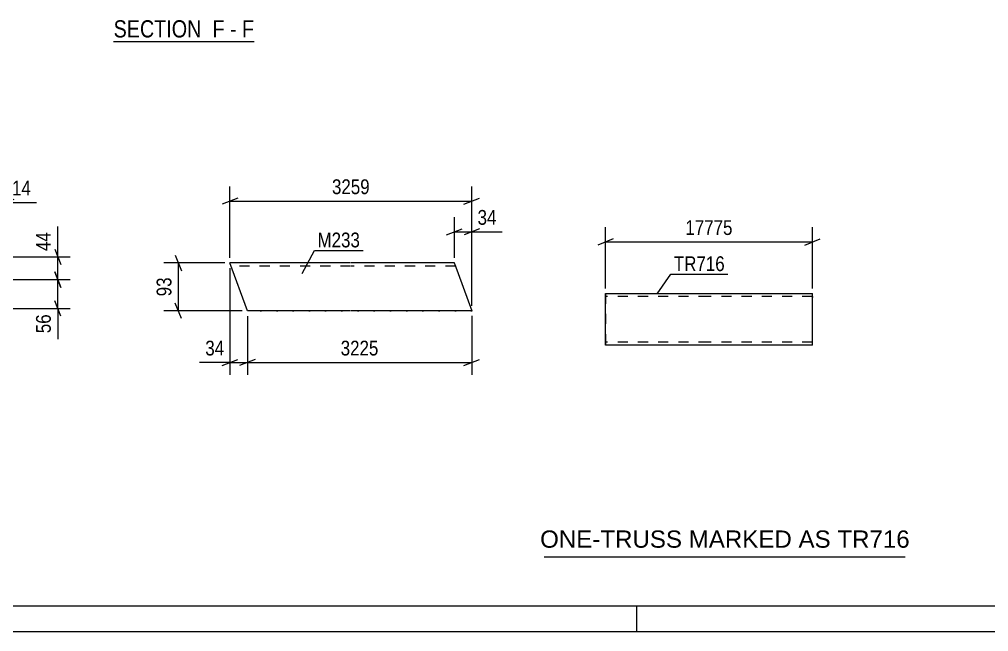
# Model space of a CAD drawing. Header units: millimetres. Extents: x 0 to 841, y 0 to 594.
# Drawn here: x 301.3 to 489.1, y 0 to 118.6 of the extents above; entities that cross this region are included whole.
import ezdxf

# ---------------------------------------------------------------- set-up
doc = ezdxf.new("R2010")
doc.units = ezdxf.units.MM
doc.linetypes.add('DXK_LINE_DOT2', pattern=[3.9198, 1.9599, -1.9599])
doc.styles.add('Arial', font='arial.ttf', dxfattribs={"height": 0.2})
doc.styles.add('Arial Narrow', font='ARIALN.TTF', dxfattribs={"height": 0.2})

# ---------------------------------------------------------------- blocks, each defined once
blk = doc.blocks.new('Unknown-247646094-1133')
at = {"color": 5, "linetype": 'Continuous'}
for p, q in [((5, 5), (836, 5)), ((421, 0), (421, 5)), ((0, 0), (841, 0))]:
    blk.add_line(p, q, dxfattribs=at)
blk = doc.blocks.new('Unknown-247646094-17 - 2023')
at = {"color": 6, "linetype": 'Continuous'}
blk.add_line((319.6, 114.35), (346.81, 114.35), dxfattribs=at)
at = {"color": 0, "linetype": 'Continuous'}
for points in [[(337.71, 115.1), (337.71, 118.6), (319.6, 118.6), (319.6, 115.1)], [(341.1, 115.1), (341.1, 118.6), (338.76, 118.6), (338.76, 115.1)], [(343.42, 115.1), (343.42, 118.6), (342.15, 118.6), (342.15, 115.1)], [(346.81, 115.1), (346.81, 118.6), (344.47, 118.6), (344.47, 115.1)]]:
    blk.add_wipeout(points, dxfattribs=at)
at = {"color": 7, "linetype": 'Continuous', "style": 'Arial Narrow'}
for s, p in [('SECTION ', (319.6, 115.1)), ('F', (338.76, 115.1)), ('F', (344.47, 115.1)), ('-', (342.15, 115.1))]:
    blk.add_text(s, height=3.34, dxfattribs=at).set_placement(p)
blk = doc.blocks.new('Part-247646094-4856 - 4850')
at = {"linetype": 'Continuous'}
h = blk.add_hatch(dxfattribs=at)
h.set_pattern_fill('', scale=0.7, style=0, pattern_type=0)
h.set_pattern_definition([(45, (388.9922, 62.1567), (-1.57154, 1.57154), [])])
h.paths.add_polyline_path([(389, 62.14), (388.99, 62.16), (345.52, 62.16), (345.52, 62.14)])
at = {"color": 2, "linetype": 'Continuous'}
for p, q in [((365.52, 71.42), (342.15, 71.42)), ((345.52, 62.16), (342.15, 71.42)), ((385.62, 71.42), (365.62, 71.42)), ((385.66, 71.32), (385.62, 71.42)), ((385.66, 71.32), (388.99, 62.16)), ((365.52, 62.16), (345.52, 62.16)), ((345.52, 62.14), (345.52, 62.16)), ((365.52, 62.14), (345.52, 62.14)), ((388.99, 62.16), (365.62, 62.16)), ((389, 62.14), (365.62, 62.14)), ((389, 62.14), (388.99, 62.16))]:
    blk.add_line(p, q, dxfattribs=at)
at = {"color": 7, "linetype": 'DXK_LINE_DOT2'}
for p, q in [((365.52, 70.82), (342.36, 70.82)), ((385.84, 70.82), (365.62, 70.82)), ((345.52, 62.14), (345.52, 62.16)), ((345.52, 62.14), (345.52, 62.16)), ((388.99, 62.16), (389, 62.14)), ((389, 62.14), (388.99, 62.16))]:
    blk.add_line(p, q, dxfattribs=at)
blk = doc.blocks.new('Part-247646094-26739 - 26738')
at = {"color": 2, "linetype": 'Continuous'}
for p, q in [((414.91, 65.49), (414.91, 65.49)), ((414.91, 55.49), (414.91, 65.49)), ((414.91, 65.49), (434.91, 65.49)), ((435.01, 65.49), (455.01, 65.49)), ((455.01, 56.69), (455.01, 65.49)), ((455.01, 55.49), (455.01, 56.69)), ((414.91, 55.49), (414.91, 55.49)), ((434.91, 55.49), (414.91, 55.49)), ((455.01, 55.49), (435.01, 55.49))]:
    blk.add_line(p, q, dxfattribs=at)
at = {"color": 7, "linetype": 'DXK_LINE_DOT2'}
for p, q in [((414.91, 65.49), (414.91, 55.49)), ((434.91, 64.89), (414.91, 64.89)), ((455.01, 64.89), (435.01, 64.89)), ((455.01, 64.89), (455.01, 64.85)), ((455.01, 64.85), (455.01, 64.89)), ((455.01, 64.75), (455.01, 64.85)), ((455.01, 64.85), (455.01, 64.75)), ((455.01, 56.14), (455.01, 56.47)), ((434.91, 56.09), (414.91, 56.09)), ((455.01, 56.09), (435.01, 56.09)), ((455.01, 56.09), (455.01, 56.14))]:
    blk.add_line(p, q, dxfattribs=at)
blk = doc.blocks.new('StraightDimension-247646094-27593 - 27573')
at = {"color": 7, "linetype": 'Continuous'}
for p, q in [((297.4, 73.59), (297.4, 85.99)), ((298.78, 69.19), (298.78, 85.99)), ((295.9, 82.54), (298.9, 83.74)), ((300.28, 83.74), (297.28, 82.54)), ((297.4, 83.14), (298.78, 83.14))]:
    blk.add_line(p, q, dxfattribs=at)
at = {"color": 0}
blk.add_wipeout([(304.16, 83.89), (304.16, 88.09), (299.3, 88.09), (299.3, 83.89)], dxfattribs=at)
at = {"color": 7, "linetype": 'Continuous'}
blk.add_line((298.78, 83.14), (304.68, 83.14), dxfattribs=at)
blk.add_line((298.78, 83.14), (304.68, 83.14), dxfattribs=at)
at = {"color": 3, "style": 'Arial Narrow'}
blk.add_text('14', height=2.863, dxfattribs=at).set_placement((299.9, 84.49))
blk = doc.blocks.new('StraightDimension-247646094-27801 - 27573')
at = {"color": 7, "linetype": 'Continuous'}
for p, q in [((308.18, 74.09), (309.38, 71.09)), ((298.4, 72.59), (311.18, 72.59)), ((308.78, 68.19), (308.78, 72.59)), ((309.38, 66.69), (308.18, 69.69)), ((299.78, 68.19), (311.18, 68.19))]:
    blk.add_line(p, q, dxfattribs=at)
at = {"color": 0}
blk.add_wipeout([(308.03, 77.97), (303.83, 77.97), (303.83, 73.12), (308.03, 73.12)], dxfattribs=at)
at = {"color": 7, "linetype": 'Continuous'}
blk.add_line((308.78, 72.59), (308.78, 78.5), dxfattribs=at)
blk.add_line((308.78, 72.59), (308.78, 78.5), dxfattribs=at)
at = {"color": 3, "style": 'Arial Narrow'}
blk.add_text('44', height=2.863, rotation=90.0002, dxfattribs=at).set_placement((307.43, 73.72))
blk = doc.blocks.new('StraightDimension-247646094-27802 - 27573')
at = {"color": 7, "linetype": 'Continuous'}
for p, q in [((308.18, 69.69), (309.38, 66.69)), ((299.78, 68.19), (311.18, 68.19)), ((308.78, 62.59), (308.78, 68.19)), ((309.38, 61.09), (308.18, 64.09)), ((292.43, 62.59), (311.18, 62.59))]:
    blk.add_line(p, q, dxfattribs=at)
at = {"color": 0}
blk.add_wipeout([(308.03, 62.07), (303.83, 62.07), (303.83, 57.21), (308.03, 57.21)], dxfattribs=at)
at = {"color": 7, "linetype": 'Continuous'}
blk.add_line((308.78, 62.59), (308.78, 56.68), dxfattribs=at)
blk.add_line((308.78, 62.59), (308.78, 56.68), dxfattribs=at)
at = {"color": 3, "style": 'Arial Narrow'}
blk.add_text('56', height=2.863, rotation=90.0002, dxfattribs=at).set_placement((307.43, 57.81))
blk = doc.blocks.new('StraightDimension-247646094-27850 - 4850')
at = {"color": 7, "linetype": 'Continuous'}
for p, q in [((342.15, 72.42), (342.15, 86.25)), ((388.99, 63.16), (388.99, 86.25)), ((343.65, 84), (340.65, 82.8)), ((342.15, 83.4), (388.99, 83.4)), ((387.49, 82.8), (390.49, 84))]:
    blk.add_line(p, q, dxfattribs=at)
at = {"color": 0}
blk.add_wipeout([(369.82, 84.15), (369.82, 88.35), (361.31, 88.35), (361.31, 84.15)], dxfattribs=at)
at = {"color": 3, "style": 'Arial Narrow'}
blk.add_text('3259', height=2.863, dxfattribs=at).set_placement((361.91, 84.75))
blk = doc.blocks.new('StraightDimension-247646094-27909 - 4850')
at = {"color": 7, "linetype": 'Continuous'}
for p, q in [((342.15, 70.42), (342.15, 49.74)), ((345.52, 61.14), (345.52, 49.74)), ((340.65, 51.54), (343.65, 52.74)), ((347.02, 52.74), (344.02, 51.54)), ((342.15, 52.14), (345.52, 52.14))]:
    blk.add_line(p, q, dxfattribs=at)
at = {"color": 0}
blk.add_wipeout([(341.62, 52.89), (341.62, 57.09), (336.76, 57.09), (336.76, 52.89)], dxfattribs=at)
at = {"color": 7, "linetype": 'Continuous'}
blk.add_line((342.15, 52.14), (336.24, 52.14), dxfattribs=at)
blk.add_line((342.15, 52.14), (336.24, 52.14), dxfattribs=at)
at = {"color": 3, "style": 'Arial Narrow'}
blk.add_text('34', height=2.863, dxfattribs=at).set_placement((337.36, 53.49))
blk = doc.blocks.new('StraightDimension-247646094-27864 - 4850')
at = {"color": 7, "linetype": 'Continuous'}
for p, q in [((385.62, 72.42), (385.62, 80.31)), ((389, 63.14), (389, 80.31)), ((384.12, 76.86), (387.12, 78.06)), ((385.62, 77.46), (389, 77.46)), ((390.5, 78.06), (387.5, 76.86))]:
    blk.add_line(p, q, dxfattribs=at)
at = {"color": 0}
blk.add_wipeout([(394.38, 78.21), (394.38, 82.41), (389.52, 82.41), (389.52, 78.21)], dxfattribs=at)
at = {"color": 7, "linetype": 'Continuous'}
blk.add_line((389, 77.46), (394.91, 77.46), dxfattribs=at)
blk.add_line((389, 77.46), (394.91, 77.46), dxfattribs=at)
at = {"color": 3, "style": 'Arial Narrow'}
blk.add_text('34', height=2.863, dxfattribs=at).set_placement((390.12, 78.81))
blk = doc.blocks.new('StraightDimension-247646094-27908 - 4850')
at = {"color": 7, "linetype": 'Continuous'}
for p, q in [((345.52, 61.14), (345.52, 49.74)), ((388.99, 61.16), (388.99, 49.74)), ((347.02, 52.74), (344.02, 51.54)), ((387.49, 51.54), (390.49, 52.74)), ((345.52, 52.14), (388.99, 52.14))]:
    blk.add_line(p, q, dxfattribs=at)
at = {"color": 0}
blk.add_wipeout([(371.51, 52.89), (371.51, 57.09), (363, 57.09), (363, 52.89)], dxfattribs=at)
at = {"color": 3, "style": 'Arial Narrow'}
blk.add_text('3225', height=2.863, dxfattribs=at).set_placement((363.6, 53.49))
blk = doc.blocks.new('StraightDimension-247646094-27930 - 4850')
at = {"color": 7, "linetype": 'Continuous'}
for p, q in [((341.15, 71.42), (329.3, 71.42)), ((331.55, 72.92), (332.75, 69.92)), ((332.15, 62.16), (332.15, 71.42)), ((344.52, 62.16), (329.3, 62.16)), ((332.75, 60.66), (331.55, 63.66))]:
    blk.add_line(p, q, dxfattribs=at)
at = {"color": 0}
blk.add_wipeout([(331.4, 69.21), (327.2, 69.21), (327.2, 64.36), (331.4, 64.36)], dxfattribs=at)
at = {"color": 3, "style": 'Arial Narrow'}
blk.add_text('93', height=2.863, rotation=90.0002, dxfattribs=at).set_placement((330.8, 64.96))
blk = doc.blocks.new('StraightDimension-247646094-26820 - 26738')
at = {"color": 7, "linetype": 'Continuous'}
for p, q in [((414.91, 66.49), (414.91, 78.34)), ((455.01, 66.49), (455.01, 78.34)), ((416.41, 76.09), (413.41, 74.89)), ((414.91, 75.49), (455.01, 75.49)), ((453.51, 74.89), (456.51, 76.09))]:
    blk.add_line(p, q, dxfattribs=at)
at = {"color": 0}
blk.add_wipeout([(440.13, 76.24), (440.13, 80.44), (429.79, 80.44), (429.79, 76.24)], dxfattribs=at)
at = {"color": 3, "style": 'Arial Narrow'}
blk.add_text('17775', height=2.863, dxfattribs=at).set_placement((430.39, 76.84))
blk = doc.blocks.new('Unknown-247646094-28423')
at = {"color": 7, "linetype": 'Continuous'}
blk.add_line((403, 14.5), (473, 14.5), dxfattribs=at)
at = {"color": 7, "style": 'Arial'}
blk.add_text('ONE-TRUSS MARKED AS TR716', height=3.3428, dxfattribs=at).set_placement((402.24, 16.25))
blk = doc.blocks.new('Mark-247646094-4852 - 4850')
at = {"color": 0}
blk.add_wipeout([(367.33, 74.44), (367.33, 77.44), (359.11, 77.44), (359.11, 74.44)], dxfattribs=at)
blk.add_wipeout([(367.33, 74.44), (367.33, 77.44), (359.11, 77.44), (359.11, 74.44)], dxfattribs=at)
at = {"color": 30, "linetype": 'Continuous'}
for p, q in [((356.11, 69.36), (358.51, 73.84)), ((358.51, 73.84), (367.93, 73.84))]:
    blk.add_line(p, q, dxfattribs=at)
at = {"color": 3, "style": 'Arial Narrow'}
blk.add_text('M233', height=2.863, dxfattribs=at).set_placement((359.11, 74.44))
blk = doc.blocks.new('Mark-247646094-26840 - 26738')
at = {"color": 0}
blk.add_wipeout([(438.02, 69.84), (438.02, 72.84), (428.16, 72.84), (428.16, 69.84)], dxfattribs=at)
blk.add_wipeout([(438.02, 69.84), (438.02, 72.84), (428.16, 72.84), (428.16, 69.84)], dxfattribs=at)
at = {"color": 30, "linetype": 'Continuous'}
for p, q in [((424.93, 65.45), (427.56, 69.24)), ((427.56, 69.24), (438.62, 69.24))]:
    blk.add_line(p, q, dxfattribs=at)
at = {"color": 3, "style": 'Arial Narrow'}
blk.add_text('TR716', height=2.863, dxfattribs=at).set_placement((428.16, 69.84))

msp = doc.modelspace()

# ---------------------------------------------------------------- block references
for name in ['Unknown-247646094-1133', 'Part-247646094-4856 - 4850', 'Part-247646094-26739 - 26738', 'Unknown-247646094-28423']:
    msp.add_blockref(name, (0, 0))

# ---------------------------------------------------------------- next in the draw order: block references
for name in ['Unknown-247646094-17 - 2023', 'StraightDimension-247646094-27850 - 4850', 'StraightDimension-247646094-27593 - 27573', 'StraightDimension-247646094-26820 - 26738']:
    msp.add_blockref(name, (0, 0))

# ---------------------------------------------------------------- next in the draw order: block references
for name in ['StraightDimension-247646094-27864 - 4850', 'StraightDimension-247646094-27801 - 27573', 'Mark-247646094-4852 - 4850', 'Mark-247646094-26840 - 26738', 'StraightDimension-247646094-27909 - 4850']:
    msp.add_blockref(name, (0, 0))

# ---------------------------------------------------------------- next in the draw order: block references
for name in ['StraightDimension-247646094-27802 - 27573', 'StraightDimension-247646094-27908 - 4850']:
    msp.add_blockref(name, (0, 0))

# ---------------------------------------------------------------- next in the draw order: block references
msp.add_blockref('StraightDimension-247646094-27930 - 4850', (0, 0))

doc.saveas('drawing.dxf')
